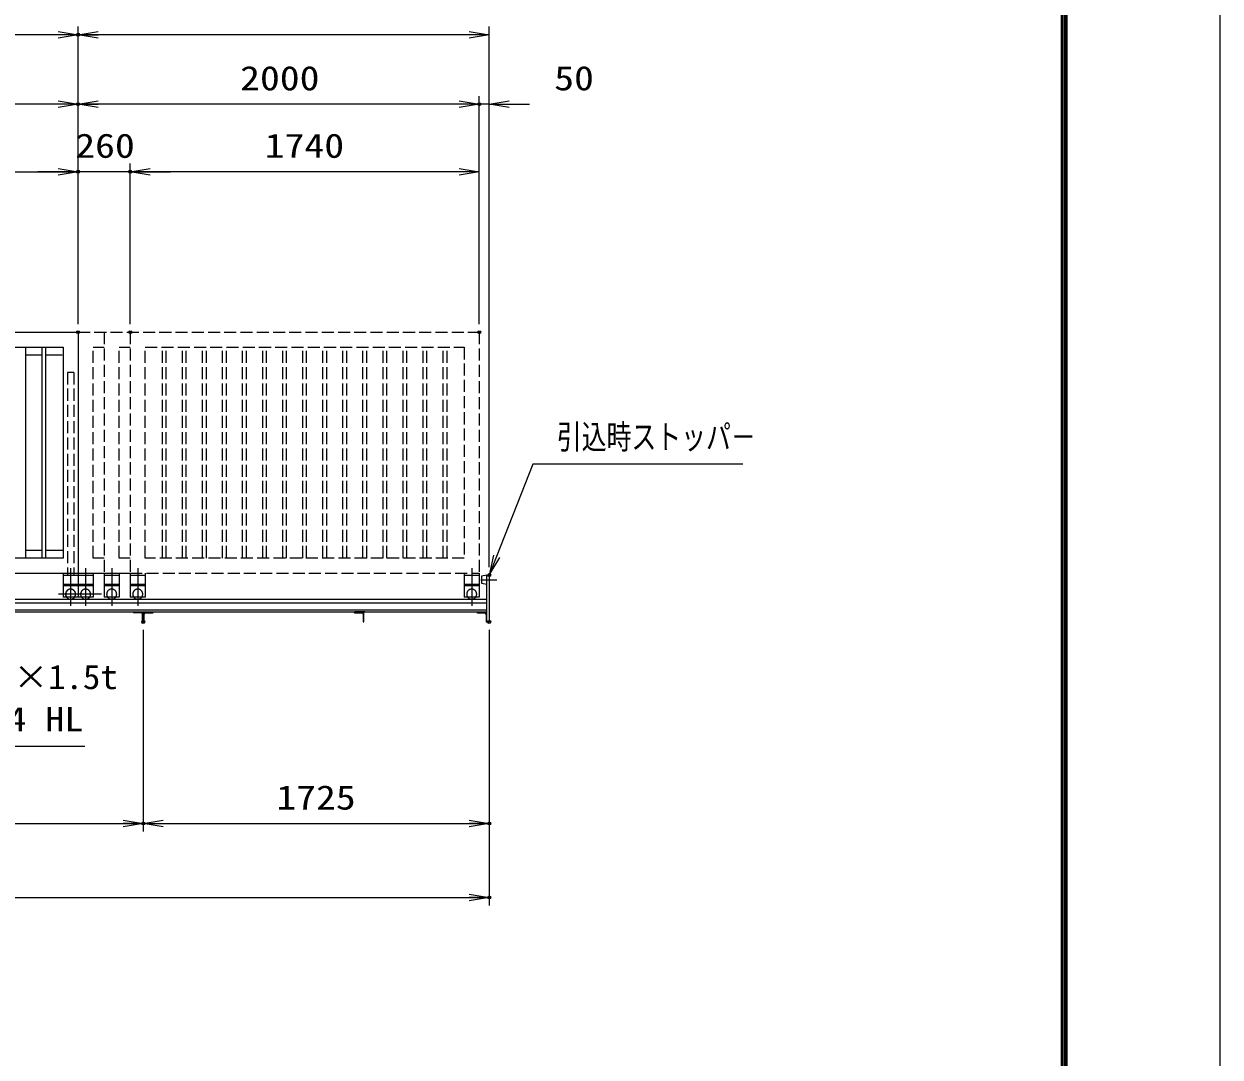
# Model space of a CAD drawing. Units: millimetres at full size. Extents: x -11880 to 11880, y -8400 to 8400.
# Drawn here: x 5916 to 11880, y 0 to 5147 of the extents above; entities that cross this region are included whole.
import ezdxf
from ezdxf.enums import TextEntityAlignment as Align

# ---------------------------------------------------------------- set-up
doc = ezdxf.new("R2010")
doc.units = ezdxf.units.MM
doc.header["$LTSCALE"] = 30
doc.header["$PDMODE"] = 32
doc.header["$PDSIZE"] = 15
for name, pattern in [('USER1', [10.7, 5, -2.5, 0.7, -2.5]), ('USER2', [2.7, 2, -0.7]), ('USER4', [80, 60, -20]), ('USER5', [160, 100, -20, 20, -20]), ('USER6', [200, 100, -20, 20, -20, 20, -20])]:
    doc.linetypes.add(name, pattern=pattern)
for name, color, linetype, lineweight in [('0-0_D-TTL', 7, 'Continuous', 18), ('0-1_外形線', 7, 'Continuous', 18), ('0-2_01', 4, 'Continuous', 18), ('0-3_軸線', 6, 'USER1', 18), ('0-4_隠れ線', 4, 'USER2', 18), ('0-8_寸法線', 3, 'Continuous', 18), ('0-9_0', 7, 'Continuous', 18)]:
    doc.layers.add(name, color=color, linetype=linetype, lineweight=lineweight)
doc.layers.add('0-A_DEFPOINTS', color=7, linetype='Continuous')
doc.styles.add('ＭＳ ゴシック', font='')
doc.styles.get('ＭＳ ゴシック').set_extended_font_data('MS Gothic')

# ---------------------------------------------------------------- blocks, each defined once
blk = doc.blocks.new('_OPEN')
at = {"layer": '0-9_0'}
blk.add_line((0, 0), (-30, 0), dxfattribs=at)
blk.add_lwpolyline([(-30, 5), (0, 0), (-30, -5)], dxfattribs=at)
blk = doc.blocks.new('S162')
at = {"layer": '0-8_寸法線'}
for points in [[(12913481.6, -15406702.5), (12884300, -15406702.5), (12872809.3, -15373614.5), (12871825.2, -15370780.5)], [(12873281.7, -15373450.5), (12871825.2, -15370780.5), (12872337, -15373778.5)]]:
    blk.add_lwpolyline(points, dxfattribs=at)
at = {"layer": '0-8_寸法線', "color": 254, "style": 'ＭＳ ゴシック'}
for s, width, p in [('19×19×1.5t', 1.05, (12887216, -15399211.9)), ('SUS304 HL', 1.15, (12887648, -15405511.9))]:
    blk.add_text(s, height=3637, dxfattribs=dict(at, width=width)).set_placement(p, align=Align.BOTTOM_LEFT)
blk = doc.blocks.new('S164')
at = {"layer": '0-8_寸法線'}
for points in [[(13011891.9, -15364515.9), (12980492.7, -15364515.9), (12975065.7, -15378285.5), (12973965.7, -15381076.5)], [(12974600.5, -15378102.1), (12973965.7, -15381076.5), (12975530.9, -15378468.8)]]:
    blk.add_lwpolyline(points, dxfattribs=at)
at = {"layer": '0-8_寸法線', "color": 254, "style": 'ＭＳ ゴシック', "width": 0.75}
blk.add_text('引込時ストッパ－', height=3637, dxfattribs=at).set_placement((12984071.1, -15363325.4), align=Align.BOTTOM_LEFT)

msp = doc.modelspace()

# ---------------------------------------------------------------- linework, layer by layer
at = {"layer": '0-0_D-TTL'}
for points in [[(-11879.92, -8400.08), (11880.08, -8400.08), (11880.08, 8399.92), (-11879.92, 8399.92)], [(-11116.2, 7779.35), (11116.37, 7779.35), (11116.37, -7777.79), (-11116.2, -7777.79)], [(-11109.13, 7772.28), (11109.3, 7772.28), (11109.3, -7770.72), (-11109.13, -7770.72)], [(-11102.06, 7765.21), (11102.22, 7765.21), (11102.22, -7763.65), (-11102.06, -7763.65)], [(-11094.99, 7758.13), (11095.15, 7758.13), (11095.15, -7756.58), (-11094.99, -7756.58)], [(-11087.92, 7751.06), (11088.08, 7751.06), (11088.08, -7749.51), (-11087.92, -7749.51)]]:
    msp.add_lwpolyline(points, close=True, dxfattribs=at)
at = {"layer": '0-1_外形線'}
for p, q in [((4446.17, 3611.32), (6186.17, 3611.32)), ((4446.17, 3611.32), (6186.17, 3611.32)), ((6186.17, 3611.32), (6186.17, 2411.31)), ((6186.17, 3611.32), (6186.17, 2411.31)), ((4521.17, 3536.32), (6111.17, 3536.32)), ((5925.67, 2486.31), (5925.67, 3536.32)), ((5925.67, 2486.31), (5925.67, 3536.32)), ((6006.67, 2486.31), (6006.67, 3536.32)), ((6006.67, 2486.31), (6006.67, 3536.32)), ((6025.67, 2486.31), (6025.67, 3536.32)), ((6025.67, 2486.31), (6025.67, 3536.32)), ((6111.17, 3536.32), (6111.17, 2486.31)), ((6006.67, 3496.32), (5925.67, 3496.32)), ((6006.67, 3496.32), (5925.67, 3496.32)), ((6106.67, 3496.32), (6025.67, 3496.32)), ((6106.67, 3496.32), (6025.67, 3496.32)), ((5926.17, 2526.31), (6006.67, 2526.31)), ((5926.17, 2526.31), (6006.67, 2526.31)), ((6026.17, 2526.31), (6111.17, 2526.31)), ((6026.17, 2526.31), (6111.17, 2526.31)), ((6111.17, 2486.31), (4521.17, 2486.31)), ((4521.17, 2411.31), (6186.17, 2411.31)), ((4521.17, 2411.31), (6186.17, 2411.31)), ((8224.17, 2401.31), (8236.17, 2401.31)), ((8224.17, 2167.81), (8224.17, 2401.31)), ((8224.17, 2167.81), (8224.17, 2401.31)), ((8224.17, 2401.31), (8236.17, 2401.31)), ((8236.17, 2401.31), (8236.17, 2167.81)), ((8236.17, 2401.31), (8236.17, 2167.81)), ((1111.17, 2281.31), (8224.17, 2281.31)), ((1111.17, 2281.31), (8224.17, 2281.31)), ((1111.17, 2263.81), (8224.17, 2263.81)), ((1111.17, 2263.81), (8224.17, 2263.81)), ((1111.17, 2228.11), (8224.17, 2228.11)), ((1111.17, 2228.11), (8224.17, 2228.11)), ((1111.17, 2217.81), (8224.17, 2217.81)), ((1111.17, 2217.81), (8224.17, 2217.81)), ((6461.17, 2216.81), (6461.17, 2217.81)), ((6461.17, 2216.81), (6461.17, 2217.81)), ((6500.67, 2213.81), (6464.17, 2213.81)), ((6500.67, 2213.81), (6464.17, 2213.81)), ((6507.17, 2170.81), (6507.17, 2207.31)), ((6507.17, 2170.81), (6507.17, 2207.31)), ((6511.17, 2217.81), (6511.17, 2167.81)), ((6511.17, 2217.81), (6511.17, 2167.81)), ((6515.17, 2170.81), (6515.17, 2207.31)), ((6515.17, 2170.81), (6515.17, 2207.31)), ((6521.67, 2213.81), (6558.17, 2213.81)), ((6521.67, 2213.81), (6558.17, 2213.81)), ((6561.17, 2216.81), (6561.17, 2217.81)), ((6561.17, 2216.81), (6561.17, 2217.81)), ((7561.17, 2217.81), (7561.17, 2216.81)), ((7561.17, 2217.81), (7561.17, 2216.81)), ((7564.17, 2213.81), (7600.67, 2213.81)), ((7564.17, 2213.81), (7600.67, 2213.81)), ((7616.17, 2217.81), (7566.17, 2217.81)), ((7616.17, 2217.81), (7566.17, 2217.81)), ((7607.17, 2207.31), (7607.17, 2170.81)), ((7607.17, 2207.31), (7607.17, 2170.81)), ((7611.17, 2167.81), (7611.17, 2217.81)), ((8174.17, 2217.81), (8174.17, 2216.81)), ((8174.17, 2217.81), (8174.17, 2216.81)), ((8177.17, 2213.81), (8213.67, 2213.81)), ((8177.17, 2213.81), (8213.67, 2213.81)), ((8220.17, 2207.31), (8220.17, 2170.81)), ((8220.17, 2207.31), (8220.17, 2170.81)), ((6511.17, 2167.81), (6510.17, 2167.81)), ((6511.17, 2167.81), (6512.17, 2167.81)), ((7610.17, 2167.81), (7611.17, 2167.81)), ((8223.17, 2167.81), (8236.17, 2167.81)), ((8223.17, 2167.81), (8236.17, 2167.81))]:
    msp.add_line(p, q, dxfattribs=at)
msp.add_lwpolyline([(6111.17, 2486.31), (4521.17, 2486.31), (4521.17, 3536.32), (6111.17, 3536.32)], close=True, dxfattribs=at)
for points in [[(6186.17, 2411.31), (6316.17, 2411.31), (6446.17, 2411.31)], [(8224.17, 2400.81), (8197.17, 2395.81), (8197.17, 2360.81), (8224.17, 2355.81)], [(8224.17, 2400.81), (8197.17, 2395.81), (8197.17, 2360.81), (8224.17, 2355.81)], [(6511.17, 2217.81), (6511.17, 2167.81), (6510.17, 2167.81)], [(6511.17, 2217.81), (6511.17, 2167.81), (6512.17, 2167.81)], [(7610.17, 2167.81), (7611.17, 2167.81), (7611.17, 2217.81)]]:
    msp.add_lwpolyline(points, dxfattribs=at)
for centre, radius, start, end in [((6464.17, 2216.81), 3, 180, 270), ((6464.17, 2216.81), 3, 180, 270), ((6500.67, 2207.31), 6.5, 0, 90), ((6500.67, 2207.31), 6.5, 0, 90), ((6521.67, 2207.31), 6.5, 90, 180), ((6521.67, 2207.31), 6.5, 90, 180), ((6558.17, 2216.81), 3, 270, 0), ((6558.17, 2216.81), 3, 270, 0), ((7564.17, 2216.81), 3, 180, 270), ((7564.17, 2216.81), 3, 180, 270), ((7600.67, 2207.31), 6.5, 0, 90), ((7600.67, 2207.31), 6.5, 0, 90), ((8177.17, 2216.81), 3, 180, 270), ((8177.17, 2216.81), 3, 180, 270), ((8213.67, 2207.31), 6.5, 0, 90), ((8213.67, 2207.31), 6.5, 0, 90), ((6510.17, 2170.81), 3, 180, 270), ((6510.17, 2170.81), 3, 180, 270), ((6512.17, 2170.81), 3, 270, 0), ((6512.17, 2170.81), 3, 270, 0), ((7610.17, 2170.81), 3, 180, 270), ((7610.17, 2170.81), 3, 180, 270), ((8223.17, 2170.81), 3, 180, 270), ((8223.17, 2170.81), 3, 180, 270)]:
    msp.add_arc(centre, radius, start, end, dxfattribs=at)
at = {"layer": '0-2_01', "color": 7}
for p, q in [((6111.17, 2411.31), (6111.17, 2291.31)), ((6111.17, 2411.31), (6111.17, 2291.31)), ((6186.17, 2399.31), (6111.17, 2399.31)), ((6186.17, 2399.31), (6111.17, 2399.31)), ((6186.17, 2411.31), (6186.17, 2291.31)), ((6186.17, 2354.31), (6111.17, 2354.31)), ((6186.17, 2354.31), (6111.17, 2354.31)), ((6186.17, 2291.31), (6111.17, 2291.31))]:
    msp.add_line(p, q, dxfattribs=at)
at = {"layer": '0-2_01', "linetype": 'USER5'}
for p, q in [((6148.67, 2435.63), (6148.67, 2248.52)), ((6148.67, 2435.63), (6148.67, 2248.52)), ((6223.67, 2435.63), (6223.67, 2248.52)), ((6223.67, 2435.63), (6223.67, 2248.52)), ((6353.67, 2435.63), (6353.67, 2248.52)), ((6353.67, 2435.63), (6353.67, 2248.52)), ((6483.67, 2435.63), (6483.67, 2248.52)), ((6483.67, 2435.63), (6483.67, 2248.52)), ((8148.67, 2435.63), (8148.67, 2248.52)), ((8148.67, 2435.63), (8148.67, 2248.52)), ((6213.77, 2306.31), (6088.44, 2306.31)), ((6213.77, 2306.31), (6088.44, 2306.31)), ((6303.77, 2306.31), (6166.44, 2306.31)), ((6303.77, 2306.31), (6166.44, 2306.31))]:
    msp.add_line(p, q, dxfattribs=at)
at = {"layer": '0-2_01', "linetype": 'USER6'}
for p, q in [((6261.17, 2399.31), (6186.17, 2399.31)), ((6261.17, 2399.31), (6186.17, 2399.31)), ((6261.17, 2411.31), (6261.17, 2291.31)), ((6261.17, 2411.31), (6261.17, 2291.31)), ((6316.17, 2411.31), (6316.17, 2291.31)), ((6316.17, 2411.31), (6316.17, 2291.31)), ((6391.17, 2399.31), (6316.17, 2399.31)), ((6391.17, 2399.31), (6316.17, 2399.31)), ((6391.17, 2411.31), (6391.17, 2291.31)), ((6446.17, 2411.31), (6446.17, 2291.31)), ((6446.17, 2411.31), (6446.17, 2291.31)), ((6521.17, 2399.31), (6446.17, 2399.31)), ((6521.17, 2399.31), (6446.17, 2399.31)), ((6521.17, 2411.31), (6521.17, 2291.31)), ((8111.17, 2411.31), (8111.17, 2291.31)), ((8111.17, 2411.31), (8111.17, 2291.31)), ((8186.17, 2399.31), (8111.17, 2399.31)), ((8186.17, 2399.31), (8111.17, 2399.31)), ((8186.17, 2411.31), (8186.17, 2291.31)), ((6261.17, 2354.31), (6186.17, 2354.31)), ((6261.17, 2354.31), (6186.17, 2354.31)), ((6261.17, 2348.31), (6186.17, 2348.31)), ((6261.17, 2348.31), (6186.17, 2348.31)), ((6391.17, 2354.31), (6316.17, 2354.31)), ((6391.17, 2354.31), (6316.17, 2354.31)), ((6391.17, 2348.31), (6316.17, 2348.31)), ((6391.17, 2348.31), (6316.17, 2348.31)), ((6521.17, 2354.31), (6446.17, 2354.31)), ((6521.17, 2354.31), (6446.17, 2354.31)), ((6521.17, 2348.31), (6446.17, 2348.31)), ((6521.17, 2348.31), (6446.17, 2348.31)), ((8186.17, 2354.31), (8111.17, 2354.31)), ((8186.17, 2354.31), (8111.17, 2354.31)), ((8186.17, 2348.31), (8111.17, 2348.31)), ((8186.17, 2348.31), (8111.17, 2348.31)), ((6261.17, 2291.31), (6186.17, 2291.31)), ((6261.17, 2291.31), (6186.17, 2291.31)), ((6391.17, 2291.31), (6316.17, 2291.31)), ((6521.17, 2291.31), (6446.17, 2291.31)), ((8186.17, 2291.31), (8111.17, 2291.31))]:
    msp.add_line(p, q, dxfattribs=at)
at = {"layer": '0-2_01', "linetype": 'USER4'}
msp.add_line((6186.17, 2348.31), (6111.17, 2348.31), dxfattribs=at)
msp.add_line((6186.17, 2348.31), (6111.17, 2348.31), dxfattribs=at)
at = {"layer": '0-2_01', "color": 7}
msp.add_lwpolyline([(6186.17, 2411.31), (6186.17, 2291.31), (6111.17, 2291.31)], dxfattribs=at)
at = {"layer": '0-2_01', "linetype": 'USER6'}
for points in [[(6391.17, 2411.31), (6391.17, 2291.31), (6316.17, 2291.31)], [(6521.17, 2411.31), (6521.17, 2291.31), (6446.17, 2291.31)], [(8186.17, 2411.31), (8186.17, 2291.31), (8111.17, 2291.31)]]:
    msp.add_lwpolyline(points, dxfattribs=at)
at = {"layer": '0-2_01', "linetype": 'USER4'}
for start, end in [(323.1301, 216.8699), (216.8699, 323.1301)]:
    msp.add_arc((6148.67, 2306.31), 25, start, end, dxfattribs=at)
at = {"layer": '0-2_01', "color": 7}
for start, end in [(323.1301, 216.8699), (216.8699, 323.1301)]:
    msp.add_arc((6148.67, 2306.31), 25, start, end, dxfattribs=at)
at = {"layer": '0-2_01', "linetype": 'USER6'}
for centre, start, end in [((6223.67, 2306.31), 323.1301, 216.8699), ((6223.67, 2306.31), 323.1301, 216.8699), ((6353.67, 2306.31), 323.1301, 216.8699), ((6353.67, 2306.31), 323.1301, 216.8699), ((6483.67, 2306.31), 323.1301, 216.8699), ((6483.67, 2306.31), 323.1301, 216.8699), ((8148.67, 2306.31), 323.1301, 216.8699), ((8148.67, 2306.31), 323.1301, 216.8699), ((6223.67, 2306.31), 216.8699, 323.1301), ((6223.67, 2306.31), 216.8699, 323.1301), ((6353.67, 2306.31), 216.8699, 323.1301), ((6353.67, 2306.31), 216.8699, 323.1301), ((6483.67, 2306.31), 216.8699, 323.1301), ((6483.67, 2306.31), 216.8699, 323.1301), ((8148.67, 2306.31), 216.8699, 323.1301), ((8148.67, 2306.31), 216.8699, 323.1301)]:
    msp.add_arc(centre, 25, start, end, dxfattribs=at)
at = {"layer": '0-3_軸線'}
msp.add_line((8193.74, 2378.31), (8274.17, 2378.31), dxfattribs=at)
msp.add_line((8193.74, 2378.31), (8274.17, 2378.31), dxfattribs=at)
at = {"layer": '0-4_隠れ線'}
for p, q in [((6186.17, 3611.32), (8186.17, 3611.32)), ((6186.17, 3611.32), (8186.17, 3611.32)), ((6316.17, 3611.32), (6316.17, 2411.31)), ((6316.17, 3611.32), (6316.17, 2411.31)), ((6446.17, 3611.32), (6446.17, 2411.31)), ((6446.17, 3611.32), (6446.17, 2411.31)), ((8186.17, 3611.32), (8186.17, 2411.31)), ((8186.17, 3611.32), (8186.17, 2411.31)), ((6261.17, 2486.31), (6261.17, 3536.32)), ((6261.17, 3536.32), (6316.17, 3536.32)), ((6264.17, 3536.32), (6316.17, 3536.32)), ((6391.17, 2486.31), (6391.17, 3536.32)), ((6391.17, 3536.32), (6446.17, 3536.32)), ((6394.17, 3536.32), (6446.17, 3536.32)), ((6521.17, 2486.31), (6521.17, 3536.32)), ((6521.17, 3536.32), (8111.17, 3536.32)), ((6606.67, 2486.31), (6606.67, 3536.32)), ((6606.67, 2486.31), (6606.67, 3536.32)), ((6625.67, 2486.31), (6625.67, 3536.32)), ((6625.67, 2486.31), (6625.67, 3536.32)), ((6706.67, 2486.31), (6706.67, 3536.32)), ((6706.67, 2486.31), (6706.67, 3536.32)), ((6725.67, 2486.31), (6725.67, 3536.32)), ((6725.67, 2486.31), (6725.67, 3536.32)), ((6806.67, 2486.31), (6806.67, 3536.32)), ((6806.67, 2486.31), (6806.67, 3536.32)), ((6825.67, 2486.31), (6825.67, 3536.32)), ((6825.67, 2486.31), (6825.67, 3536.32)), ((6906.67, 2486.31), (6906.67, 3536.32)), ((6906.67, 2486.31), (6906.67, 3536.32)), ((6925.67, 2486.31), (6925.67, 3536.32)), ((6925.67, 2486.31), (6925.67, 3536.32)), ((7006.67, 2486.31), (7006.67, 3536.32)), ((7006.67, 2486.31), (7006.67, 3536.32)), ((7025.67, 2486.31), (7025.67, 3536.32)), ((7025.67, 2486.31), (7025.67, 3536.32)), ((7106.67, 2486.31), (7106.67, 3536.32)), ((7106.67, 2486.31), (7106.67, 3536.32)), ((7125.67, 2486.31), (7125.67, 3536.32)), ((7125.67, 2486.31), (7125.67, 3536.32)), ((7206.67, 2486.31), (7206.67, 3536.32)), ((7206.67, 2486.31), (7206.67, 3536.32)), ((7225.67, 2486.31), (7225.67, 3536.32)), ((7225.67, 2486.31), (7225.67, 3536.32)), ((7306.67, 2486.31), (7306.67, 3536.32)), ((7306.67, 2486.31), (7306.67, 3536.32)), ((7325.67, 2486.31), (7325.67, 3536.32)), ((7325.67, 2486.31), (7325.67, 3536.32)), ((7406.67, 2486.31), (7406.67, 3536.32)), ((7406.67, 2486.31), (7406.67, 3536.32)), ((7425.67, 2486.31), (7425.67, 3536.32)), ((7425.67, 2486.31), (7425.67, 3536.32)), ((7506.67, 2486.31), (7506.67, 3536.32)), ((7506.67, 2486.31), (7506.67, 3536.32)), ((7525.67, 2486.31), (7525.67, 3536.32)), ((7525.67, 2486.31), (7525.67, 3536.32)), ((7606.67, 2486.31), (7606.67, 3536.32)), ((7606.67, 2486.31), (7606.67, 3536.32)), ((7625.67, 2486.31), (7625.67, 3536.32)), ((7625.67, 2486.31), (7625.67, 3536.32)), ((7706.67, 2486.31), (7706.67, 3536.32)), ((7706.67, 2486.31), (7706.67, 3536.32)), ((7725.67, 2486.31), (7725.67, 3536.32)), ((7725.67, 2486.31), (7725.67, 3536.32)), ((7806.67, 2486.31), (7806.67, 3536.32)), ((7806.67, 2486.31), (7806.67, 3536.32)), ((7825.67, 2486.31), (7825.67, 3536.32)), ((7825.67, 2486.31), (7825.67, 3536.32)), ((7906.67, 2486.31), (7906.67, 3536.32)), ((7906.67, 2486.31), (7906.67, 3536.32)), ((7925.67, 2486.31), (7925.67, 3536.32)), ((7925.67, 2486.31), (7925.67, 3536.32)), ((8006.67, 2486.31), (8006.67, 3536.32)), ((8006.67, 2486.31), (8006.67, 3536.32)), ((8025.67, 2486.31), (8025.67, 3536.32)), ((8025.67, 2486.31), (8025.67, 3536.32)), ((8111.17, 3536.32), (8111.17, 2486.31)), ((6132.67, 3411.32), (6132.67, 2399.31)), ((6164.67, 3411.32), (6132.67, 3411.32)), ((6164.67, 3411.32), (6164.67, 2399.31)), ((6164.67, 3411.32), (6164.67, 2399.31)), ((8111.17, 2486.31), (6521.17, 2486.31)), ((6446.17, 2411.31), (8186.17, 2411.31)), ((6446.17, 2411.31), (8186.17, 2411.31))]:
    msp.add_line(p, q, dxfattribs=at)
for points in [[(6316.17, 2486.31), (6261.17, 2486.31), (6261.17, 3536.32)], [(6446.17, 2486.31), (6391.17, 2486.31), (6391.17, 3536.32)], [(6164.67, 3411.32), (6132.67, 3411.32), (6132.67, 2399.31)]]:
    msp.add_lwpolyline(points, dxfattribs=at)
msp.add_lwpolyline([(8111.17, 2486.31), (6521.17, 2486.31), (6521.17, 3536.32), (8111.17, 3536.32)], close=True, dxfattribs=at)
at = {"layer": '0-8_寸法線'}
for p, q in [((6186.17, 3651.32), (6186.17, 5133.94)), ((6186.17, 3651.32), (6186.17, 5133.94)), ((8236.17, 2441.31), (8236.17, 5133.94)), ((6186.17, 5093.94), (-3963.83, 5093.94)), ((8236.17, 5093.94), (6186.17, 5093.94)), ((6186.17, 3651.32), (6186.17, 4787.64)), ((6186.17, 3651.32), (6186.17, 4787.64)), ((8186.17, 3651.32), (8186.17, 4787.64)), ((8186.17, 3651.32), (8186.17, 4787.64)), ((8236.17, 2441.31), (8236.17, 4787.64)), ((6186.17, 4747.64), (1116.17, 4747.64)), ((8186.17, 4747.64), (6186.17, 4747.64)), ((8086.17, 4747.64), (7986.17, 4747.64)), ((8236.17, 4747.64), (8186.17, 4747.64)), ((8336.17, 4747.64), (8436.17, 4747.64)), ((6186.17, 3651.32), (6186.17, 4451.31)), ((6186.17, 3651.32), (6186.17, 4451.31)), ((6446.17, 3651.32), (6446.17, 4451.31)), ((6446.17, 3651.32), (6446.17, 4451.31)), ((8186.17, 3651.32), (8186.17, 4451.31)), ((4446.17, 4411.31), (6186.17, 4411.31)), ((6086.17, 4411.31), (5986.17, 4411.31)), ((6446.17, 4411.31), (6186.17, 4411.31)), ((8186.17, 4411.31), (6446.17, 4411.31)), ((6546.17, 4411.31), (6646.17, 4411.31)), ((6511.17, 2127.81), (6511.17, 1123.81)), ((6511.17, 2127.81), (6511.17, 1123.81)), ((8236.17, 2127.81), (8236.17, 1123.81)), ((8236.17, 2127.81), (8236.17, 755.22)), ((1111.17, 1163.81), (6511.17, 1163.81)), ((6511.17, 1163.81), (8236.17, 1163.81)), ((-6013.83, 795.22), (8236.17, 795.22))]:
    msp.add_line(p, q, dxfattribs=at)
at = {"layer": '0-A_DEFPOINTS'}
for p in [(6186.17, 5093.94), (6186.17, 4747.64), (8186.17, 4747.64), (6186.17, 4411.31), (6446.17, 4411.31), (6186.17, 3611.32), (6446.17, 3611.32), (8186.17, 3611.32), (8236.17, 2401.31), (6511.17, 2167.81), (8236.17, 2167.81), (6511.17, 1163.81), (8236.17, 1163.81), (8236.17, 795.22)]:
    msp.add_point(p, dxfattribs=at)

# ---------------------------------------------------------------- block references
at = {"layer": '0-8_寸法線'}
for name, p, xscale, yscale in [('_OPEN', (6186.17, 5093.94), 3.333333, 3.333333), ('_OPEN', (8236.17, 5093.94), 3.333333, 3.333333), ('_OPEN', (6186.17, 4747.64), 3.333333, 3.333333), ('_OPEN', (8186.17, 4747.64), 3.333333, 3.333333), ('_OPEN', (8186.17, 4747.64), 3.333333, 3.333333), ('_OPEN', (6186.17, 4411.31), 3.333333, 3.333333), ('_OPEN', (6186.17, 4411.31), 3.333333, 3.333333), ('_OPEN', (8186.17, 4411.31), 3.333333, 3.333333), ('S164', (-424229.35, 515103.86), 0.03333333, 0.03333333), ('S162', (-424229.35, 515103.86), 0.03333333, 0.03333333), ('_OPEN', (6511.17, 1163.81), 3.333333, 3.333333), ('_OPEN', (8236.17, 1163.81), 3.333333, 3.333333), ('_OPEN', (8236.17, 795.22), 3.333333, 3.333333)]:
    msp.add_blockref(name, p, dxfattribs=dict(at, xscale=xscale, yscale=yscale))
at = {"layer": '0-8_寸法線', "xscale": 3.333333, "yscale": 3.333333, "rotation": 180}
for p in [(6186.17, 5093.94), (6186.17, 4747.64), (8236.17, 4747.64), (6446.17, 4411.31), (6446.17, 4411.31), (6511.17, 1163.81)]:
    msp.add_blockref('_OPEN', p, dxfattribs=at)

# ---------------------------------------------------------------- texts
at = {"layer": '0-8_寸法線', "color": 254, "style": 'ＭＳ ゴシック', "width": 1.2}
for s, p in [('2000', (6994.17, 4780.32)), ('50', (8560.16, 4780.32)), ('260', (6172.17, 4444)), ('1740', (7116.97, 4444)), ('1725', (7174.47, 1196.5))]:
    msp.add_text(s, height=121.2, dxfattribs=at).set_placement(p, align=Align.BOTTOM_LEFT)

doc.saveas('drawing.dxf')
